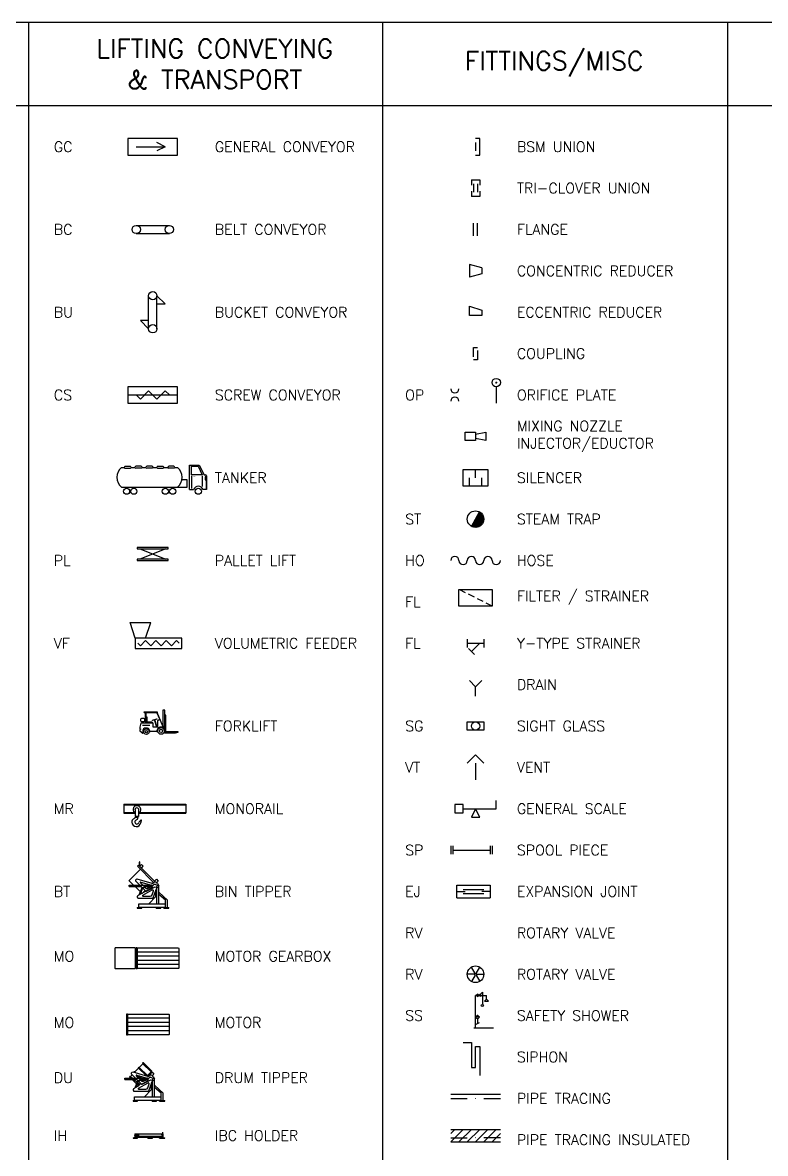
# Model space of a CAD drawing. Header units: millimetres. Extents: x -2 to 784, y -5 to 536.
# Drawn here: x 389.5 to 569.1, y 262.2 to 535.5 of the extents above; entities that cross this region are included whole.
import ezdxf

# ---------------------------------------------------------------- set-up
doc = ezdxf.new("R2010")
doc.units = ezdxf.units.MM
doc.header["$MEASUREMENT"] = 0
doc.linetypes.add('HIDDEN', pattern=[9.525, 6.35, -3.175])
for name, color, linetype in [('AMI_Equipment', 7, 'Continuous'), ('Equipment', 7, 'Continuous'), ('TEXT', 7, 'Continuous'), ('TEXT5', 1, 'Continuous')]:
    doc.layers.add(name, color=color, linetype=linetype)
doc.layers.add('Dibujo', color=7, linetype='Continuous', lineweight=30)
doc.layers.add('MV', color=7, linetype='Continuous', plot=False)
doc.styles.add('AMI Standard', font='romans.shx')

# ---------------------------------------------------------------- blocks, each defined once
blk = doc.blocks.new('AMI_RotaryValveFeeder')
at = {"color": 0, "linetype": 'ByBlock', "lineweight": -2}
for p, q in [((-0.25, 0), (-2, 0)), ((-0.12, 0.22), (-1, 1.73)), ((0.13, 0.22), (1, 1.73)), ((-0.13, -0.22), (-1, -1.73)), ((0.12, -0.22), (1, -1.73)), ((0.25, 0), (2, 0))]:
    blk.add_line(p, q, dxfattribs=at)
for radius in [2, 0.25]:
    blk.add_circle((0, 0), radius, dxfattribs=at)
blk = doc.blocks.new('AMI_Scale_General')
at = {"color": 0, "linetype": 'ByBlock', "lineweight": -2}
for p, q in [((-3, 1), (-5, 1)), ((-5, 1), (-5, -1)), ((-3, -1), (-3, 1)), ((-3, 0), (5, 0)), ((0, 0), (-1, -2)), ((1, -2), (0, 0)), ((5, 0), (5, 2)), ((-5, -1), (-3, -1)), ((-1, -2), (1, -2))]:
    blk.add_line(p, q, dxfattribs=at)
blk = doc.blocks.new('*U179')
at = {"color": 0, "linetype": 'ByBlock', "lineweight": -2}
for p, q in [((-3, 3.5), (-1, 3.5)), ((-1, 3.5), (-1, -2.5)), ((0, 2.5), (1, 2.5)), ((0, -2.5), (0, 2.5)), ((1, 2.5), (1, -4.5)), ((-1, -2.5), (0, -2.5))]:
    blk.add_line(p, q, dxfattribs=at)
blk = doc.blocks.new('AMI_Pipe_Heated-Cooled')
at = {"color": 0, "linetype": 'ByBlock', "lineweight": -2}
for p, q in [((-6, 0), (6, 0)), ((-6, -1), (-2, -1)), ((2, -1), (6, -1))]:
    blk.add_line(p, q, dxfattribs=at)
at = {"color": 0, "linetype": 'ByBlock', "lineweight": -2, "const_width": 0.125}
blk.add_lwpolyline([(-0.0625, -1, 1), (0.0625, -1, 1)], format="xyb", close=True, dxfattribs=at)
blk = doc.blocks.new('*U174')
at = {"color": 0, "linetype": 'ByBlock', "lineweight": -2}
for p, q in [((-6, -1.5), (-3, 1.5)), ((-6, 0.5), (-5, 1.5)), ((-6, 1.5), (6, 1.5)), ((-4, -1.5), (-1, 1.5)), ((-2, -1.5), (1, 1.5)), ((0, -1.5), (3, 1.5)), ((2, -1.5), (5, 1.5)), ((4, -1.5), (6, 0.5)), ((-6, -0.5), (-2, -0.5)), ((-6, -1.5), (6, -1.5)), ((6, -0.5), (2, -0.5))]:
    blk.add_line(p, q, dxfattribs=at)
at = {"color": 0, "linetype": 'ByBlock', "lineweight": -2, "const_width": 0.125}
blk.add_lwpolyline([(-0.0625, -0.5, 1), (0.0625, -0.5, 1)], format="xyb", close=True, dxfattribs=at)
blk = doc.blocks.new('AMI_Safety_Shower')
at = {"color": 7}
for p, q in [((3.3, 31.5), (6.6, 34.7)), ((6.6, 34.7), (6.6, 23)), ((0, 0), (0, 31.5)), ((1.5, 31.5), (0, 31.5)), ((5.2, 30.4), (1.5, 32.6)), ((1.5, 30.4), (5.2, 32.6)), ((1.5, 30.4), (1.5, 32.6)), ((5.2, 30.4), (5.2, 32.6)), ((5.2, 31.5), (10.7, 31.5)), ((10.7, 27.8), (10.7, 31.5)), ((0, 11), (3.8, 11)), ((1.9, 11), (1.9, 11.8)), ((17.3, 0), (-1.5, 0)), ((0, 3.3), (3.8, 5.5)), ((1.9, 9.5), (1.9, 4.4))]:
    blk.add_line(p, q, dxfattribs=at)
blk.add_lwpolyline([(12.6, 25.9), (10.7, 27.8), (10.7, 27.8), (8.8, 25.9)], close=True, dxfattribs=at)
for centre, radius in [((6.6, 21.8), 1.12), ((1.9, 12.2), 0.375)]:
    blk.add_circle(centre, radius, dxfattribs=at)
blk.add_ellipse((1.9, 11), major_axis=(-1.88, 0), ratio=0.8, start_param=0, end_param=3.141593, dxfattribs=at)
blk = doc.blocks.new('*U237')
at = {"color": 0}
for p, q in [((2, 1), (-2, 1)), ((-2, 1), (-2, 0)), ((-1, 0), (1, 0)), ((2, 0), (2, 1))]:
    blk.add_line(p, q, dxfattribs=at)
blk = doc.blocks.new('*U170')
at = {"color": 0, "linetype": 'ByBlock', "lineweight": -2}
for p, q in [((-0.5, -1.5), (-0.5, 1.5)), ((0.5, -1.5), (0.5, 1.5))]:
    blk.add_line(p, q, dxfattribs=at)
blk = doc.blocks.new('*U239')
for p, q in [((1.5, 0.75), (-1.5, 1.5)), ((1.5, -0.75), (-1.5, -1.5))]:
    blk.add_line(p, q)
at = {"linetype": 'ByBlock'}
for p, q in [((-1.5, 1.5), (-1.5, -1.5)), ((1.5, 0.75), (1.5, -0.75))]:
    blk.add_line(p, q, dxfattribs=at)
blk = doc.blocks.new('AMI_Fitting_OrificePlate2')
at = {"color": 0, "linetype": 'ByBlock', "lineweight": -2}
blk.add_line((0, 4), (0, 0), dxfattribs=at)
at = {"color": 0, "linetype": 'ByBlock', "lineweight": -2, "const_width": 0.25}
blk.add_lwpolyline([(-0.125, 5, 1), (0.125, 5, 1)], format="xyb", close=True, dxfattribs=at)
at = {"color": 0, "linetype": 'ByBlock', "lineweight": -2}
blk.add_circle((0, 5), 1, dxfattribs=at)
blk = doc.blocks.new('*U241')
h = blk.add_hatch()
h.set_pattern_fill('ANSI31', color=256, style=0)
h.set_pattern_definition([(45, (0, -20), (-0.08838835, 0.08838835), [])])
h.paths.add_polyline_path([(-0.96, -1.75, 0.569668), (2, 0, 0.274155), (0.96, 1.75)])
blk.add_line((-0.96, -1.75), (0.96, 1.75))
blk.add_circle((0, 0), 2)
blk = doc.blocks.new('*U171')
at = {"color": 0, "linetype": 'ByBlock', "lineweight": -2}
for p, q in [((-0.5, -0.75), (-0.5, 1.5)), ((-0.5, 1.5), (0.5, 1.5)), ((0.5, 0.75), (0.5, -1.5)), ((0.5, -1.5), (-0.5, -1.5))]:
    blk.add_line(p, q, dxfattribs=at)
blk = doc.blocks.new('*U172')
at = {"color": 0, "linetype": 'ByBlock', "lineweight": -2}
for p, q in [((-2.5, 1), (0, 1)), ((-2.5, -1), (-2.5, 1)), ((0, 0.5), (2.5, 1)), ((0, 1), (0, -1)), ((2.5, 1), (2.5, -1)), ((0, -1), (-2.5, -1)), ((2.5, -1), (0, -0.5))]:
    blk.add_line(p, q, dxfattribs=at)
blk = doc.blocks.new('*U173')
at = {"color": 0, "linetype": 'ByBlock', "lineweight": -2}
for p, q in [((-2, -1), (-2, 1)), ((-2, 1), (2, 1)), ((2, 1), (2, -1)), ((2, -1), (-2, -1))]:
    blk.add_line(p, q, dxfattribs=at)
blk.add_circle((0, 0), 1, dxfattribs=at)
blk = doc.blocks.new('AMI_Fitting_Vent')
at = {"color": 0, "linetype": 'ByBlock', "lineweight": -2}
for p, q in [((0, 6), (-2, 4)), ((0, 6), (2, 4)), ((0, 4), (0, 0))]:
    blk.add_line(p, q, dxfattribs=at)
blk = doc.blocks.new('*U242')
at = {"linetype": 'HIDDEN', "ltscale": 0.25}
blk.add_line((4, -2), (-4, 2), dxfattribs=at)
blk.add_lwpolyline([(-4, 2), (4, 2), (4, -2), (-4, -2)], close=True)
blk = doc.blocks.new('AMI_Fitting_Drain')
at = {"color": 0, "linetype": 'ByBlock', "lineweight": -2}
for p, q in [((0, -1.5), (-1.5, 0)), ((0, -1.5), (1.5, 0)), ((0, -3.75), (0, -1.5))]:
    blk.add_line(p, q, dxfattribs=at)
blk = doc.blocks.new('*U180')
at = {"color": 0, "linetype": 'ByBlock', "lineweight": -2}
for p, q in [((-3, 2), (3, 2)), ((-3, -2), (-3, 2)), ((-1.5, -2), (-1.5, 0)), ((0, 0), (0, 2)), ((1.5, -2), (1.5, 0)), ((3, 2), (3, -2)), ((3, -2), (-3, -2))]:
    blk.add_line(p, q, dxfattribs=at)
blk = doc.blocks.new('*U238')
at = {"color": 0}
for p, q in [((-1, 2), (1, 2)), ((-1, 2), (-1, 0.75)), ((-0.5, 1), (-0.5, -1)), ((0.5, 1), (0.5, -1)), ((1, 2), (1, 0.75)), ((-1, -0.75), (-1, -2)), ((1, -2), (-1, -2)), ((1, -0.75), (1, -2))]:
    blk.add_line(p, q, dxfattribs=at)
blk = doc.blocks.new('*U240')
at = {"color": 0}
for p, q in [((-1.5, 1.5), (1.5, 0.5)), ((-1.5, -0.75), (-1.5, 1.5)), ((1.5, 0.5), (1.5, -0.75)), ((1.5, -0.75), (-1.5, -0.75))]:
    blk.add_line(p, q, dxfattribs=at)
blk = doc.blocks.new('AMI_Fitting_OrificePlate1')
at = {"color": 0}
for centre, start, end in [((0, 1.5), 180, 0), ((0, -1.5), 0, 180)]:
    blk.add_arc(centre, 1, start, end, dxfattribs=at)
blk = doc.blocks.new('AMI_Y-TYPE_STRAINER')
for p, q in [((-2, 1), (-2, -1)), ((-2, 0), (2, 0)), ((1, 0), (-1, -2)), ((2, 1), (2, -1)), ((-1.71, -1.29), (-0.29, -2.71))]:
    blk.add_line(p, q)
blk = doc.blocks.new('AMI_Hose')
at = {"color": 0, "linetype": 'ByBlock', "lineweight": -2}
for centre, start, end in [((-5, 0), 0, 180), ((-3, 0), 180, 0), ((-1, 0), 0, 180), ((1, 0), 180, 0), ((3, 0), 0, 180), ((5, 0), 180, 0)]:
    blk.add_arc(centre, 1, start, end, dxfattribs=at)
blk = doc.blocks.new('AMI_Conveyor_General')
at = {"color": 0, "linetype": 'ByBlock', "lineweight": -2}
for p, q in [((12, 4), (0, 4)), ((0, 4), (0, 0)), ((9, 2), (7, 3)), ((12, 0), (12, 4)), ((0, 0), (12, 0)), ((2, 2), (9, 2)), ((9, 2), (7, 1))]:
    blk.add_line(p, q, dxfattribs=at)
blk = doc.blocks.new('AMI_Conveyor_Belt')
at = {"color": 0, "linetype": 'ByBlock', "lineweight": -2}
for p, q in [((1, 2), (9, 2)), ((1, 0), (9, 0))]:
    blk.add_line(p, q, dxfattribs=at)
for centre in [(1, 1), (9, 1)]:
    blk.add_circle(centre, 1, dxfattribs=at)
blk = doc.blocks.new('AMI_Conveyor_Bucket')
at = {"color": 0, "linetype": 'ByBlock', "lineweight": -2}
for p, q in [((0, 1), (0, 9)), ((4, 7), (2, 9)), ((2, 1), (2, 9)), ((2, 7), (4, 7)), ((-2, 3), (0, 1)), ((0, 3), (-2, 3))]:
    blk.add_line(p, q, dxfattribs=at)
for centre in [(1, 9), (1, 1)]:
    blk.add_circle(centre, 1, dxfattribs=at)
blk = doc.blocks.new('AMI_Conveyor_Screw')
at = {"color": 0, "linetype": 'ByBlock', "lineweight": -2}
for p, q in [((0, 4), (0, 0)), ((12, 4), (0, 4)), ((3, 1), (5, 3)), ((5, 3), (7, 1)), ((7, 1), (9, 3)), ((9, 3), (10, 2)), ((12, 0), (12, 4)), ((0, 2), (12, 2)), ((0, 0), (12, 0)), ((2, 2), (3, 1))]:
    blk.add_line(p, q, dxfattribs=at)
blk = doc.blocks.new('AMI_Transport_Forklift')
for p, q in [((0.94, 5.84), (0.44, 5.84)), ((0.44, 5.84), (0.44, 1.94)), ((0.94, 1.94), (0.94, 5.84)), ((-4.08, 5.25), (-4.08, 5.4)), ((-4.08, 5.4), (-0.92, 5.4)), ((-4.08, 5.25), (-0.92, 5.25)), ((-3.83, 5.25), (-3.83, 2.67)), ((-3.68, 5.25), (-3.68, 2.67)), ((-3.38, 4.1), (-3.55, 4.1)), ((-3.55, 4.1), (-3.55, 2.8)), ((-3.55, 2.8), (-2.15, 2.8)), ((-3.38, 2.95), (-3.38, 4.1)), ((-2.15, 2.95), (-3.38, 2.95)), ((-2.15, 2.95), (-2.15, 2.8)), ((-2.08, 3.4), (-1.04, 3.74)), ((-2.06, 3.33), (-2.08, 3.4)), ((-1.02, 3.67), (-2.06, 3.33)), ((-1.02, 1.73), (-1.58, 3.48)), ((-0.95, 1.75), (-1.51, 3.51)), ((-1.04, 3.74), (-1.02, 3.67)), ((-0.34, 3.65), (-1.01, 5.25)), ((0.44, 1.98), (-0.94, 5.25)), ((-0.92, 5.4), (-0.92, 5.25)), ((-0.87, 3.21), (-0.28, 3.7)), ((-0.87, 3.21), (-0.87, 1.73)), ((1.17, 4.61), (0.94, 4.61)), ((1.17, 0.59), (1.17, 4.61)), ((-5.13, 1.14), (-5.13, 0.87)), ((-4.94, 1.14), (-5.13, 1.14)), ((-5.13, 0.87), (-4.44, 0.28)), ((-4.88, 2.67), (-5.11, 1.71)), ((-5.11, 1.71), (-5.11, 1.3)), ((-5.11, 1.3), (-4.94, 1.3)), ((-4.94, 1.3), (-4.94, 1.14)), ((-1.91, 2.67), (-4.88, 2.67)), ((-2.69, 2.09), (-4.47, 2.09)), ((-4.44, 0.28), (-4.34, 0.28)), ((-4.34, 0.28), (-4.34, 1.11)), ((-4.25, 0.68), (-4.34, 0.68)), ((-3.31, 1.46), (-4, 1.46)), ((-2.65, 0.64), (-2.89, 1.18)), ((-2.88, 0.68), (-2.67, 0.68)), ((-1.08, 0.64), (-2.65, 0.64)), ((-1.91, 1.73), (-1.91, 2.67)), ((-0.87, 1.73), (-1.91, 1.73)), ((-0.69, 1.57), (-1.08, 0.64)), ((-1.06, 0.68), (-0.81, 0.68)), ((-0.32, 1.74), (-0.69, 1.57)), ((0.94, 1.74), (-0.32, 1.74)), ((0.44, 1.94), (0.94, 1.94)), ((0.64, 1.33), (0.64, 1.74)), ((0.88, 1.74), (0.88, 0.33)), ((0.88, 0.33), (3.48, 0.33)), ((0.94, 1.94), (0.94, 1.74)), ((4.09, 0.59), (1.17, 0.59)), ((3.48, 0.33), (4.09, 0.52)), ((4.09, 0.52), (4.09, 0.59))]:
    blk.add_line(p, q)
for centre, radius in [((-4.45, 3.45), 0.46), ((-3.56, 0.64), 0.684), ((-3.56, 0.64), 0.298), ((0, 0.82), 0.821), ((0, 0.82), 0.387)]:
    blk.add_circle(centre, radius)
for centre, radius, start, end in [((-4, 1.11), 0.347, 90, 180), ((-3.31, 0.99), 0.463, 23.3732, 90)]:
    blk.add_arc(centre, radius, start, end)
blk = doc.blocks.new('AMI_Transport_BinTipper')
for p, q in [((-6.42, 20.65), (-6.46, 22.25)), ((-6.19, 20.67), (-6.22, 22.25)), ((-11.5, 13.29), (-5.99, 18.79)), ((-7.46, 20.26), (-6.93, 20.78)), ((-7.46, 20.26), (0.53, 12.27)), ((-6.93, 20.78), (1.3, 12.55)), ((-6.45, 20.58), (-6.59, 20.44)), ((-6.28, 20.44), (-6.43, 20.28)), ((-6.35, 20.2), (-5.47, 21.09)), ((-5.47, 21.09), (-4.58, 20.2)), ((-5.47, 19.32), (-4.58, 20.2)), ((-5.16, 6.96), (-11.51, 13.31)), ((-11.5, 10.41), (-11.5, 11.05)), ((-11.5, 11.05), (0.05, 11.05)), ((-8.33, 13.53), (-7.69, 14.16)), ((-8.33, 13.11), (-3.39, 8.17)), ((-7.68, 14.15), (-0.44, 12.08)), ((-5.98, 12.16), (-3.54, 9.71)), ((-5.74, 12.57), (-0.7, 11.13)), ((-5.65, 10.31), (-5.65, 11)), ((-5.65, 11), (-3.88, 11)), ((-3.88, 10.31), (-3.88, 11)), ((-2.73, 9.43), (-0.96, 11.2)), ((-0.12, 12.04), (0.32, 12.48)), ((0.85, 13), (1.73, 13.89)), ((1.26, 11.38), (2.56, 10.93)), ((1.73, 13.89), (2.61, 13)), ((1.93, 12.32), (2.61, 13)), ((2.25, 11.93), (2.85, 10.69)), ((-11.5, 10.41), (-5.65, 10.41)), ((-7.35, 5.03), (-7.35, 5.75)), ((-7.2, 6), (-0.75, 9.59)), ((-6.52, 6.38), (-5.17, 9.92)), ((-5.98, 6.68), (-4.75, 9.92)), ((-5.26, 9.92), (-5.65, 10.31)), ((-5.26, 9.92), (-4.27, 9.92)), ((-5.18, 6.98), (-3.69, 8.47)), ((-4.84, 6.18), (-0.26, 8.73)), ((-4.72, 5.72), (-1.27, 5.72)), ((-4.27, 9.92), (-3.88, 10.31)), ((-3.88, 10.41), (-0.2, 10.41)), ((-3.05, 8.11), (0.51, 9.86)), ((-2.4, 9.53), (-0.63, 10.4)), ((-1.93, 2.07), (1.43, 5.52)), ((-0.5, 9.78), (-0.5, 10.41)), ((-0.33, 6.39), (0.3, 8.26)), ((0.21, 4.94), (1.43, 8.5)), ((0.51, 9.86), (1.16, 10.18)), ((1.16, 10.18), (2.33, 9.97)), ((1.43, 8.68), (1.92, 8.68)), ((1.43, 5.52), (1.43, 8.68)), ((1.49, 8.68), (1.72, 9.37)), ((1.72, 9.37), (1.92, 9.51)), ((1.92, 2.07), (1.92, 10.46)), ((2.91, 2.07), (2.91, 10.46)), ((7.05, 3.85), (2.91, 7.6)), ((6.07, 3.74), (2.91, 6.6)), ((-7.5, 0.2), (-5.28, 0.2)), ((-7.5, 0.2), (-7.5, 0)), ((-7.5, 0), (-5.28, 0)), ((-7.06, 4.74), (-0.07, 4.74)), ((-6.76, 0.2), (-6.76, 2.07)), ((-6.76, 2.07), (6.07, 2.07)), ((-6.76, 0.49), (6.07, 0.49)), ((-6.02, 0.2), (-6.02, 0.49)), ((-5.28, 0), (-5.28, 0.2)), ((1.68, 0), (1.68, 0.2)), ((1.68, 0.2), (3.9, 0.2)), ((1.68, 0), (3.9, 0)), ((2.42, 0.2), (2.42, 0.49)), ((2.42, 0.2), (2.42, 0.49)), ((3.16, 0.2), (3.16, 0.49)), ((3.9, 0), (3.9, 0.2)), ((5.33, 0), (5.33, 0.2)), ((5.33, 0.2), (7.79, 0.2)), ((5.33, 0), (7.79, 0)), ((6.07, 0.2), (6.07, 4.74)), ((7.05, 0.2), (7.05, 3.85)), ((7.79, 0), (7.79, 0.2))]:
    blk.add_line(p, q)
for centre, radius, start, end in [((-6.34, 22.23), 0.12, 11.6579, 170.8802), ((-6.52, 20.65), 0.0987, 315, 1.269), ((-6.51, 20.67), 0.326, 315, 1.269), ((-8.12, 13.32), 0.296, 135, 225), ((-5.81, 12.33), 0.247, 74.0546, 225), ((-0.81, 10.75), 0.395, 296.2001, 74.0546), ((-0.14, 13.12), 1.09, 254.0546, 310.331), ((0.89, 10.36), 1.09, 70.1039, 175.331), ((1.26, 11.47), 1.09, 25.1039, 130.331), ((2.42, 10.46), 0.493, 0, 180), ((2.42, 10.46), 0.493, 0, 90), ((-7.06, 5.75), 0.296, 119.0546, 180), ((-4.72, 5.97), 0.247, 119.0546, 270), ((-2.84, 10.41), 0.987, 225, 296.2001), ((-3.18, 8.38), 0.296, 225, 296.2001), ((-3.18, 8.38), 0.296, 225, 296.2001), ((-1.27, 6.71), 0.987, 270, 341.2001), ((-1.28, 10.54), 1.09, 299.0546, 355.331), ((-0.07, 8.38), 0.395, 341.2001, 119.0546), ((2.42, 10.46), 0.493, 259.9563, 45), ((-7.06, 5.03), 0.296, 180, 270), ((-0.07, 5.03), 0.296, 270, 341.2001), ((-0.07, 5.03), 0.296, 270, 341.2001)]:
    blk.add_arc(centre, radius, start, end)
blk = doc.blocks.new('AMI_Transport_PalletLift')
at = {"color": 0}
for p, q in [((3.75, 3.125), (-3.75, 3.125)), ((-3.75, 3.125), (-3.75, 2.8125)), ((-3.75, 2.8125), (3.75, 2.8125)), ((3.125, 2.8125), (-3.125, 0.3125)), ((-3.125, 2.8125), (3.125, 0.3125)), ((3.75, 2.8125), (3.75, 3.125)), ((-3.75, 0.3125), (-3.75, 0)), ((3.75, 0.3125), (-3.75, 0.3125)), ((-3.75, 0), (3.75, 0)), ((3.75, 0), (3.75, 0.3125))]:
    blk.add_line(p, q, dxfattribs=at)
blk = doc.blocks.new('AMI_Transport_OverHeadCrane')
at = {"layer": 'Dibujo', "ltscale": 0.02}
for p, q in [((2.75, -0.21), (2.75, -0.01)), ((2.75, -0.21), (2.75, -1.9)), ((2.75, -1.9), (3.55, -1.9)), ((3.42, -1.9), (2.88, -1.9)), ((2.88, -2), (3.42, -2)), ((3.4, -2), (3.4, -2.12)), ((3.55, -0.01), (3.55, -0.21)), ((3.55, -0.21), (3.55, -1.9))]:
    blk.add_line(p, q, dxfattribs=at)
blk.add_lwpolyline([(2.34, -2.44), (2.53, -2.32), (2.67, -2.22), (2.76, -2.15), (2.83, -2.1), (2.87, -2.06), (2.89, -2.04), (2.9, -2.02), (2.9, -2)], dxfattribs=at)
at = {"layer": 'Dibujo'}
blk.add_arc((3.15, -0.21), 0.943, 294.9011, 245.0989, dxfattribs=at)
at = {"layer": 'Dibujo', "ltscale": 0.02}
for centre, radius, start, end in [((3.15, -0.31), 0.496, 36.8699, 143.1301), ((2.85, -3.24), 0.943, 122.6251, 180), ((3.15, -3.19), 0.496, 110.3544, 348.2223), ((2.88, -1.95), 0.0496, 90, 270), ((2.75, -2.12), 0.645, 290.3544, 0), ((3.42, -1.95), 0.0496, 270, 90), ((3, -3.24), 1.09, 180, 356.8825), ((4.71, -3.8), 1.19, 118.1295, 154.5414), ((4.68, -3.33), 0.595, 135.2912, 176.8825), ((4.19, -2.84), 0.0992, 315.2912, 121.4176)]:
    blk.add_arc(centre, radius, start, end, dxfattribs=at)
at = {"layer": 'Equipment'}
for p, q in [((0, 1.09), (15, 1.09)), ((0, 1.09), (0, -1.09)), ((0, 0.94), (15, 0.94)), ((15, 1.09), (15, -1.09)), ((0, -0.94), (2.55, -0.94)), ((0, -1.09), (2.75, -1.09)), ((3.55, -1.09), (15, -1.09)), ((3.75, -0.94), (15, -0.94))]:
    blk.add_line(p, q, dxfattribs=at)
blk = doc.blocks.new('AMI_Transport_TankerTruck')
at = {"color": 7}
for p, q in [((-3.956, 1.375), (-3.831, 1.375)), ((-3.831, 1.375), (-3.831, 1.378)), ((-3.815, 1.366), (-3.786, 1.35)), ((-3.786, 1.35), (-3.5, 1.35)), ((-3.766, 1.443), (-3.521, 1.443)), ((-3.471, 1.366), (-3.5, 1.35)), ((-3.456, 1.378), (-3.456, 1.375)), ((-3.456, 1.375), (-3.268, 1.375)), ((-3.268, 1.378), (-3.268, 1.375)), ((-3.253, 1.366), (-3.224, 1.35)), ((-2.937, 1.35), (-3.224, 1.35)), ((-2.958, 1.443), (-3.203, 1.443)), ((-2.909, 1.366), (-2.937, 1.35)), ((-2.893, 1.375), (-2.893, 1.378)), ((-2.893, 1.375), (-2.706, 1.375)), ((-2.706, 1.378), (-2.706, 1.375)), ((-2.69, 1.366), (-2.661, 1.35)), ((-2.375, 1.35), (-2.661, 1.35)), ((-2.396, 1.443), (-2.641, 1.443)), ((-2.346, 1.366), (-2.375, 1.35)), ((-2.331, 1.375), (-2.331, 1.378)), ((-2.331, 1.375), (-2.143, 1.375)), ((-2.143, 1.375), (-2.143, 1.378)), ((-2.128, 1.366), (-2.099, 1.35)), ((-2.099, 1.35), (-1.813, 1.35)), ((-2.078, 1.443), (-1.833, 1.443)), ((-1.784, 1.366), (-1.813, 1.35)), ((-1.768, 1.378), (-1.768, 1.375)), ((-1.768, 1.375), (-1.581, 1.375)), ((-1.581, 1.378), (-1.581, 1.375)), ((-1.565, 1.366), (-1.536, 1.35)), ((-1.25, 1.35), (-1.536, 1.35)), ((-1.271, 1.443), (-1.516, 1.443)), ((-1.221, 1.366), (-1.25, 1.35)), ((-1.206, 1.375), (-1.206, 1.378)), ((-1.206, 1.375), (-1.081, 1.375)), ((-0.456, 0.25), (-0.456, 1.5)), ((-0.456, 1.5), (0.044, 1.5)), ((0.044, 1.5), (0.294, 1)), ((-0.581, 0.75), (-0.831, 0.75)), ((-0.581, 0.375), (-0.581, 0.75)), ((0.294, 1), (0.369, 1)), ((0.419, 0.95), (0.419, 0.25)), ((-3.956, 0.375), (-1.081, 0.375)), ((-1.081, 0.375), (-0.581, 0.375)), ((-0.456, 0.25), (-0.244, 0.25)), ((0.419, 0.25), (0.244, 0.25))]:
    blk.add_line(p, q, dxfattribs=at)
for p, q in [((-0.35, 1), (-0.35, 1.45)), ((-0.35, 1.45), (0, 1.45)), ((0, 1.45), (0.2, 1)), ((0.2, 1), (-0.35, 1)), ((-0.35, 0.95), (-0.35, 0.3)), ((0.2, 0.95), (0.2, 0.4)), ((0.35, 0.9), (0.35, 0.75)), ((0.419, 0.9), (0.35, 0.9)), ((0.35, 0.75), (0.419, 0.75)), ((0.4, 0.7), (0.4, 0.3))]:
    blk.add_line(p, q)
at = {"const_width": 0.0175}
blk.add_lwpolyline([(-0.25, 0.9), (-0.15, 0.9)], dxfattribs=at)
at = {"color": 7}
for centre in [(-3.7, 0.158), (-3.325, 0.158), (-1.7, 0.158), (-1.325, 0.158), (0, 0.158)]:
    blk.add_circle(centre, 0.158, dxfattribs=at)
for centre, radius, start, end in [((-3.581, 0.875), 0.625, 126.8699, 233.1301), ((-3.766, 1.378), 0.065, 90, 180), ((-3.521, 1.378), 0.065, 0, 90), ((-3.203, 1.378), 0.065, 90, 180), ((-2.958, 1.378), 0.065, 0, 90), ((-2.641, 1.378), 0.065, 90, 180), ((-2.396, 1.378), 0.065, 0, 90), ((-2.078, 1.378), 0.065, 90, 180), ((-1.833, 1.378), 0.065, 0, 90), ((-1.516, 1.378), 0.065, 90, 180), ((-1.271, 1.378), 0.065, 0, 90), ((-1.456, 0.875), 0.625, 306.8699, 53.1301), ((0.369, 0.95), 0.05, 0, 90), ((0, 0.158), 0.261, 20.58251, 159.41749)]:
    blk.add_arc(centre, radius, start, end, dxfattribs=at)
blk = doc.blocks.new('AMI_Conveyor_VolumetricFeeder')
for p, q in [((-5, 10), (5, 10)), ((-2.5, 2.5), (-5, 10)), ((2.5, 2.5), (5, 10)), ((20, 2.5), (-2.5, 2.5)), ((-2.5, 2.5), (-2.5, -2.5)), ((-1.25, 0), (0, -1.25)), ((0, -1.25), (2.5, 1.25)), ((2.5, 1.25), (5, -1.25)), ((5, -1.25), (7.5, 1.25)), ((7.5, 1.25), (10, -1.25)), ((10, -1.25), (12.5, 1.25)), ((12.5, 1.25), (15, -1.25)), ((15, -1.25), (17.5, 1.25)), ((17.5, 1.25), (18.75, 0)), ((20, -2.5), (20, 2.5)), ((-2.5, -2.5), (20, -2.5))]:
    blk.add_line(p, q)
blk = doc.blocks.new('motorGearBox')
for p, q in [((0.45, 2.4), (0.55, 2.5)), ((0.45, -2.4), (0.45, 2.4)), ((10.45, 1.5), (0.45, 1.5)), ((10.45, 0.5), (0.45, 0.5)), ((0.55, 2.5), (10.35, 2.5)), ((10.35, 2.5), (10.45, 2.4)), ((10.45, 2.4), (10.45, -2.4)), ((10.45, -0.5), (0.45, -0.5)), ((10.45, -1.5), (0.45, -1.5)), ((0.55, -2.5), (0.45, -2.4)), ((10.35, -2.5), (0.55, -2.5)), ((10.35, -2.5), (10.45, -2.4))]:
    blk.add_line(p, q)
for points in [[(-4.9, -2.5), (-0.1, -2.5), (0, -2.4), (0, 2.4), (-0.1, 2.5), (-4.9, 2.5), (-5, 2.4), (-5, -2.4)], [(0.15, -2.5), (0.4, -2.5), (0.4, 2.5), (0.15, 2.5)]]:
    blk.add_lwpolyline(points, close=True)
blk = doc.blocks.new('MOTOR')
for p, q in [((0.3, 2.4), (0.4, 2.5)), ((0.3, -2.4), (0.3, 2.4)), ((10.3, 1.5), (0.3, 1.5)), ((10.3, 0.5), (0.3, 0.5)), ((0.4, 2.5), (10.2, 2.5)), ((10.2, 2.5), (10.3, 2.4)), ((10.3, 2.4), (10.3, -2.4)), ((10.3, -0.5), (0.3, -0.5)), ((10.3, -1.5), (0.3, -1.5)), ((0.4, -2.5), (0.3, -2.4)), ((10.2, -2.5), (0.4, -2.5)), ((10.2, -2.5), (10.3, -2.4))]:
    blk.add_line(p, q)
blk.add_lwpolyline([(0, -2.5), (0.25, -2.5), (0.25, 2.5), (0, 2.5)], close=True)
blk = doc.blocks.new('drumTipper')
for p, q in [((-10.62, 18.05), (-12.35, 16.25)), ((-10.62, 18.05), (-6.56, 14.15)), ((-10.27, 18.41), (-6.22, 14.51)), ((-19.29, 10.41), (-19.29, 11.05)), ((-19.29, 11.05), (-7.74, 11.05)), ((-16.85, 11.56), (-16.32, 11.05)), ((-15.74, 12.73), (-16.51, 11.92)), ((-16.51, 11.92), (-15.6, 11.05)), ((-16.12, 13.53), (-15.49, 14.16)), ((-16.12, 13.11), (-11.18, 8.17)), ((-15.47, 14.15), (-8.23, 12.08)), ((-12.7, 15.89), (-14.43, 14.09)), ((-14.43, 14.09), (-14.08, 13.75)), ((-13.77, 12.16), (-11.33, 9.71)), ((-11.97, 11.05), (-13.55, 12.57)), ((-13.53, 12.57), (-8.49, 11.13)), ((-13.44, 10.31), (-13.44, 11)), ((-13.44, 11), (-11.67, 11)), ((-12.7, 15.89), (-8.95, 12.29)), ((-11.27, 11.05), (-12.56, 12.29)), ((-12.35, 16.25), (-8.29, 12.35)), ((-11.67, 10.31), (-11.67, 11)), ((-9.26, 11.35), (-9.54, 11.05)), ((-8.9, 11.05), (-8.75, 11.2)), ((-6.56, 14.15), (-8.29, 12.35)), ((-7.91, 12.04), (-6.95, 13)), ((-6.95, 13), (-6.06, 13.89)), ((-6.54, 11.38), (-5.23, 10.93)), ((-6.06, 13.89), (-5.18, 13)), ((-5.86, 12.32), (-5.18, 13)), ((-5.55, 11.93), (-4.94, 10.69)), ((-19.29, 10.41), (-13.44, 10.41)), ((-15.65, 10.41), (-13.55, 8.38)), ((-15.14, 5.03), (-15.14, 5.75)), ((-14.99, 6), (-12.64, 7.31)), ((-14.93, 10.41), (-13.35, 8.89)), ((-14.31, 6.38), (-12.96, 9.92)), ((-13.77, 6.68), (-12.54, 9.92)), ((-13.05, 9.92), (-13.44, 10.31)), ((-13.24, 8.09), (-12.8, 7.66)), ((-13.05, 9.92), (-12.06, 9.92)), ((-13.05, 8.59), (-12.45, 8.02)), ((-12.64, 6.18), (-8.05, 8.73)), ((-12.64, 7.31), (-11.48, 8.47)), ((-12.52, 5.72), (-9.06, 5.72)), ((-11.76, 8.75), (-12.45, 8.02)), ((-12.06, 9.92), (-11.67, 10.31)), ((-11.67, 10.41), (-7.99, 10.41)), ((-10.72, 9.83), (-11.3, 10.41)), ((-11.15, 8.14), (-8.54, 9.59)), ((-10.72, 9.83), (-11.03, 9.51)), ((-10.84, 8.11), (-7.29, 9.86)), ((-10.61, 10.41), (-10.37, 10.19)), ((-10.52, 9.43), (-9.54, 10.41)), ((-10.16, 10.41), (-10.37, 10.19)), ((-10.2, 9.53), (-8.43, 10.4)), ((-9.72, 2.07), (-6.36, 5.52)), ((-8.29, 9.78), (-8.29, 10.41)), ((-8.12, 6.39), (-7.49, 8.26)), ((-7.58, 4.94), (-6.36, 8.5)), ((-7.29, 9.86), (-6.63, 10.18)), ((-6.63, 10.18), (-5.46, 9.97)), ((-6.36, 8.68), (-5.87, 8.68)), ((-6.36, 5.52), (-6.36, 8.68)), ((-6.3, 8.68), (-6.07, 9.37)), ((-6.07, 9.37), (-5.87, 9.51)), ((-5.87, 2.07), (-5.87, 10.46)), ((-4.88, 2.07), (-4.88, 10.46)), ((-0.74, 3.85), (-4.88, 7.6)), ((-1.73, 3.74), (-4.88, 6.6)), ((-15.29, 0.2), (-13.07, 0.2)), ((-15.29, 0.2), (-15.29, 0)), ((-15.29, 0), (-13.07, 0)), ((-14.85, 4.74), (-7.86, 4.74)), ((-14.55, 0.2), (-14.55, 2.07)), ((-14.55, 2.07), (-1.73, 2.07)), ((-14.55, 0.49), (-1.73, 0.49)), ((-13.81, 0.2), (-13.81, 0.49)), ((-13.07, 0), (-13.07, 0.2)), ((-6.12, 0), (-6.12, 0.2)), ((-6.12, 0.2), (-3.9, 0.2)), ((-6.12, 0), (-3.9, 0)), ((-5.38, 0.2), (-5.38, 0.49)), ((-5.38, 0.2), (-5.38, 0.49)), ((-4.64, 0.2), (-4.64, 0.49)), ((-3.9, 0), (-3.9, 0.2)), ((-2.47, 0), (-2.47, 0.2)), ((-2.47, 0.2), (0, 0.2)), ((-2.47, 0), (0, 0)), ((-1.73, 0.2), (-1.73, 4.74)), ((-0.74, 0.2), (-0.74, 3.85)), ((0, 0), (0, 0.2))]:
    blk.add_line(p, q)
for centre, radius, start, end in [((-10.44, 18.23), 0.25, 46.1175, 226.1175), ((-16.68, 11.74), 0.25, 46.1175, 226.1175), ((-15.91, 13.32), 0.296, 135, 225), ((-14.6, 13.91), 0.25, 46.1175, 165.0735), ((-13.6, 12.33), 0.247, 74.0546, 225), ((-12.52, 16.07), 0.25, 46.1175, 226.1175), ((-8.6, 10.75), 0.395, 296.2001, 74.0546), ((-8.47, 12.17), 0.25, 339.5788, 46.1175), ((-7.93, 13.12), 1.09, 254.0546, 310.331), ((-6.91, 10.36), 1.09, 70.1039, 175.331), ((-6.53, 11.47), 1.09, 25.1039, 130.331), ((-6.39, 14.33), 0.25, 226.1175, 46.1175), ((-5.38, 10.46), 0.493, 0, 180), ((-5.38, 10.46), 0.493, 0, 90), ((-14.85, 5.75), 0.296, 119.0546, 180), ((-12.63, 7.84), 0.25, 226.1175, 46.1175), ((-12.52, 5.97), 0.247, 119.0546, 270), ((-10.63, 10.41), 0.987, 225, 296.2001), ((-10.97, 8.38), 0.296, 225, 296.2001), ((-10.97, 8.38), 0.296, 225, 296.2001), ((-10.55, 10.01), 0.25, 226.1175, 46.1175), ((-9.06, 6.71), 0.987, 270, 341.2001), ((-9.07, 10.54), 1.09, 299.0546, 355.331), ((-7.86, 8.38), 0.395, 341.2001, 119.0546), ((-5.38, 10.46), 0.493, 259.9563, 45), ((-14.85, 5.03), 0.296, 180, 270), ((-7.86, 5.03), 0.296, 270, 341.2001), ((-7.86, 5.03), 0.296, 270, 341.2001)]:
    blk.add_arc(centre, radius, start, end)
blk = doc.blocks.new('IBC_HOLDER')
for p, q in [((-7.65, 0.1), (-6.54, 0.1)), ((-7.65, 0.1), (-7.65, 0)), ((-7.65, 0), (-6.54, 0)), ((-7.28, 0.1), (-7.28, 0.25)), ((-7.28, 0.25), (-0.37, 0.25)), ((-7.24, 1.04), (-0.37, 1.04)), ((-7.24, 1.04), (-7.24, 0.33)), ((-6.38, 0.98), (-7.19, 0.98)), ((-7.19, 0.81), (-7.19, 0.86)), ((-7.19, 0.61), (-7.19, 0.66)), ((-7.19, 0.41), (-7.19, 0.46)), ((-7.19, 0.29), (-6.38, 0.29)), ((-7.16, 0.88), (-6.38, 0.88)), ((-6.38, 0.78), (-7.16, 0.78)), ((-7.16, 0.69), (-6.38, 0.69)), ((-6.38, 0.59), (-7.16, 0.59)), ((-7.16, 0.49), (-6.38, 0.49)), ((-6.38, 0.39), (-7.16, 0.39)), ((-6.91, 0.1), (-6.91, 0.25)), ((-6.54, 0), (-6.54, 0.1)), ((-6.36, 0.91), (-6.36, 0.96)), ((-6.36, 0.71), (-6.36, 0.76)), ((-6.36, 0.51), (-6.36, 0.56)), ((-6.36, 0.32), (-6.36, 0.36)), ((-6.32, 1.04), (-6.32, 0.33)), ((-0.37, 0.46), (-6.32, 0.46)), ((-6.28, 0.25), (-6.28, 0.46)), ((-6.2, 0.25), (-6.2, 0.46)), ((-4.06, 0), (-4.06, 0.1)), ((-4.06, 0.1), (-2.95, 0.1)), ((-4.06, 0), (-2.95, 0)), ((-3.69, 0.1), (-3.69, 0.25)), ((-3.69, 0.1), (-3.69, 0.25)), ((-3.32, 0.1), (-3.32, 0.25)), ((-2.95, 0), (-2.95, 0.1)), ((-1.23, 0), (-1.23, 0.1)), ((-1.23, 0.1), (0, 0.1)), ((-1.23, 0), (0, 0)), ((-0.86, 0.1), (-0.86, 0.25)), ((-0.41, 1.04), (-0.41, 1.46)), ((-0.37, 0.1), (-0.37, 1.04)), ((0, 0), (0, 0.1))]:
    blk.add_line(p, q)
for radius in [0.115, 0.0901]:
    blk.add_circle((-0.54, 0.87), radius)
for centre, start, end in [((-7.16, 0.86), 90, 180), ((-7.16, 0.81), 180, 270), ((-7.16, 0.66), 90, 180), ((-7.16, 0.61), 180, 270), ((-7.16, 0.46), 90, 180), ((-7.16, 0.41), 180, 270), ((-6.38, 0.96), 0, 90), ((-6.38, 0.91), 270, 0), ((-6.38, 0.76), 0, 90), ((-6.38, 0.71), 270, 0), ((-6.38, 0.56), 0, 90), ((-6.38, 0.51), 270, 0), ((-6.38, 0.36), 0, 90), ((-6.38, 0.32), 270, 0)]:
    blk.add_arc(centre, 0.025, start, end)
blk = doc.blocks.new('*U253')
for p, q in [((-5, 1), (-5, -1)), ((-4.5, 1), (-4.5, -1)), ((-4.5, 0), (4.5, 0)), ((4.5, 1), (4.5, -1)), ((5, 1), (5, -1))]:
    blk.add_line(p, q)
blk = doc.blocks.new('AMI_ExpansionJoint')
for p, q in [((-4, -1.5), (-4, 1.5)), ((-4, -1.5), (-4, 1.5)), ((-4, 1.5), (4, 1.5)), ((-2.5, 0.5), (2.5, 0.5)), ((4, 1.5), (4, -1.5)), ((-4, -1.5), (4, -1.5)), ((-2.5, -0.5), (2.5, -0.5))]:
    blk.add_line(p, q)
at = {"ltscale": 5}
for p, q in [((-4, 0), (-2, 0)), ((4, 0), (2, 0))]:
    blk.add_line(p, q, dxfattribs=at)

msp = doc.modelspace()

# ---------------------------------------------------------------- linework, layer by layer
for p, q in [((391, 45.5), (391, 535.5)), ((476.58, 45.5, -350.98), (476.58, 535.5, -350.98)), ((560, 45.5), (560, 535.5, 350.98)), ((-2.5, 515.5), (784.5, 515.5))]:
    msp.add_line(p, q)
at = {"layer": 'MV'}
msp.add_lwpolyline([(-2.5, 535.5), (-2.5, -4.5), (391, -4.5), (391, 45.5), (784.5, 45.5), (784.5, 535.5), (-2.5, 535.5)], dxfattribs=at)

# ---------------------------------------------------------------- block references
at = {"layer": 'AMI_Equipment'}
for name, p in [('AMI_Conveyor_General', (415, 503.5)), ('*U238', (499, 495.5)), ('AMI_Conveyor_Belt', (416, 484.5)), ('*U170', (499, 485.5)), ('*U239', (499, 475.5)), ('AMI_Conveyor_Bucket', (420, 460.5)), ('*U240', (499, 465.5)), ('*U171', (499, 455.5)), ('AMI_Fitting_OrificePlate2', (504, 443.5)), ('AMI_Conveyor_Screw', (415, 443.5)), ('AMI_Fitting_OrificePlate1', (494, 445.5)), ('*U172', (499, 435.5)), ('*U180', (499, 425.5)), ('*U241', (499, 415.5)), ('AMI_Transport_PalletLift', (421, 405.5)), ('AMI_Hose', (499, 405.5)), ('*U242', (499, 396.5)), ('AMI_Y-TYPE_STRAINER', (499, 385.5)), ('AMI_Fitting_Drain', (499, 376.5)), ('AMI_Transport_Forklift', (423, 363.5)), ('*U173', (499, 365.5)), ('AMI_Fitting_Vent', (499, 352.5)), ('AMI_Scale_General', (499, 345.5)), ('AMI_Transport_OverHeadCrane', (414, 345.5)), ('*U253', (498, 335.5)), ('AMI_ExpansionJoint', (498.5, 325.5)), ('motorGearBox', (416.83, 309.36)), ('AMI_RotaryValveFeeder', (499, 305.5)), ('MOTOR', (414.65, 293.36)), ('*U179', (499, 285.5)), ('AMI_Pipe_Heated-Cooled', (499, 276.5)), ('*U174', (499, 266.5)), ('IBC_HOLDER', (423.87, 265.86))]:
    msp.add_blockref(name, p, dxfattribs=at)
at = {"layer": 'AMI_Equipment', "rotation": 270}
msp.add_blockref('*U237', (499, 505.5), dxfattribs=at)
at = {"layer": 'AMI_Equipment'}
for name, p, xscale, yscale, zscale in [('AMI_Transport_TankerTruck', (432, 421.5), 4.6875, 4.6875, 4.6875), ('AMI_Conveyor_VolumetricFeeder', (418, 385.5), 0.5, 0.5, 0.5), ('AMI_Transport_BinTipper', (421, 321.5), 0.5, 0.5, 0.5), ('AMI_Safety_Shower', (499, 292.5), 0.25, 0.25, 0.25), ('drumTipper', (423.87, 274.86), 0.5, 0.5, 0.5)]:
    msp.add_blockref(name, p, dxfattribs=dict(at, xscale=xscale, yscale=yscale, zscale=zscale))

# ---------------------------------------------------------------- texts
at = {"layer": 'TEXT', "char_height": 2.5, "attachment_point": 4, "style": 'AMI Standard'}
for s, width, insert in [('GC', 43.5499, (397.08, 505.5, 350.98)), ('GENERAL CONVEYOR', 38, (436, 505.5)), ('BSM UNION ', 43.5499, (509, 505.5)), ('TRI-CLOVER UNION ', 43.5499, (509, 495.5)), ('BC', 43.5499, (397.08, 485.5, 350.98)), ('BELT CONVEYOR', 38, (436, 485.5)), ('FLANGE', 43.5499, (509, 485.5)), ('CONCENTRIC REDUCER', 43.5499, (509, 475.5)), ('BU', 43.5499, (397.08, 465.5, 350.98)), ('BUCKET CONVEYOR', 38, (436, 465.5)), ('ECCENTRIC REDUCER', 43.5499, (509, 465.5)), ('COUPLING ', 43.5499, (509, 455.5)), ('CS', 43.5499, (397.08, 445.5, 350.98)), ('SCREW CONVEYOR', 38, (436, 445.5)), ('OP', 43.5499, (482, 445.5)), ('ORIFICE PLATE', 43.5499, (509, 445.5)), ('MIXING NOZZLE INJECTOR/EDUCTOR', 43.5499, (509, 435.5)), ('TANKER', 38, (436, 425.5)), ('SILENCER', 43.5499, (509, 425.5)), ('ST', 43.5499, (482, 415.5)), ('STEAM TRAP', 43.5499, (509, 415.5)), ('PL', 43.5499, (397.08, 405.5, 350.98)), ('HO', 43.5499, (482, 405.5)), ('HOSE', 43.5499, (509, 405.5)), ('FL', 43.5499, (482, 395.5)), ('FILTER / STRAINER ', 43.5499, (509, 396.5)), ('VF', 43.5499, (397.08, 385.5, 350.98)), ('FL', 43.5499, (482, 385.5)), ('Y-TYPE STRAINER', 43.5499, (509, 385.5)), ('DRAIN', 43.5499, (509, 375.5)), ('SG', 43.5499, (482, 365.5)), ('SIGHT GLASS', 43.5499, (509, 365.5)), ('VT', 43.5499, (482, 355.5)), ('VENT', 43.5499, (509, 355.5)), ('MR', 43.5499, (397.08, 345.5, 350.98)), ('GENERAL SCALE', 38, (509, 345.5)), ('SP', 43.5499, (482, 335.5)), ('SPOOL PIECE', 43, (509, 335.5)), ('BT', 43.5499, (397.08, 325.5, 350.98)), ('EJ', 43.5499, (482, 325.5)), ('EXPANSION JOINT', 43, (509, 325.5)), ('RV', 43.5499, (482, 315.5)), ('ROTARY VALVE', 43, (509, 315.5)), ('MO', 43.5499, (397.08, 309.84, 350.98)), ('RV', 43.5499, (482, 305.5)), ('ROTARY VALVE', 43, (509, 305.5)), ('SS', 43.5499, (482, 295.5)), ('MO', 43.5499, (397.08, 293.84, 350.98)), ('SIPHON', 43.5499, (509, 285.5)), ('DU', 43.5499, (397.08, 280.5, 350.98)), ('PIPE TRACING', 43.5499, (509, 275.5)), ('IH', 43.5499, (397.08, 266.5, 350.98)), ('PIPE TRACING INSULATED', 43.5499, (509, 265.5))]:
    msp.add_mtext_dynamic_manual_height_columns(s, width=width, gutter_width=12.5, heights=[0], dxfattribs=dict(at, insert=insert))
for s, insert, width in [('PALLET LIFT', (436, 405.5), 38), ('VOLUMETRIC FEEDER', (436, 385.5), 42), ('FORKLIFT', (436, 365.5), 38), ('MONORAIL', (436, 345.5), 38), ('BIN TIPPER', (436, 325.5), 29.5451), ('MOTOR GEARBOX', (436, 309.84), 33.598), ('SAFETY SHOWER', (509, 295.5), 41), ('MOTOR', (436, 293.84), 29.5451), ('DRUM TIPPER', (436, 280.5), 29.5451), ('IBC HOLDER', (436, 266.5), 29.5451)]:
    msp.add_mtext(s, dxfattribs=dict(at, insert=insert, width=width))
at = {"layer": 'TEXT5', "char_height": 4.5, "attachment_point": 5, "style": 'AMI Standard'}
for s, width, insert in [('LIFTING CONVEYING & TRANSPORT ', 64, (436, 525.5)), ('FITTINGS/MISC', 60, (518, 525.5))]:
    msp.add_mtext_dynamic_manual_height_columns(s, width=width, gutter_width=12.5, heights=[0], dxfattribs=dict(at, insert=insert))

doc.saveas('drawing.dxf')
